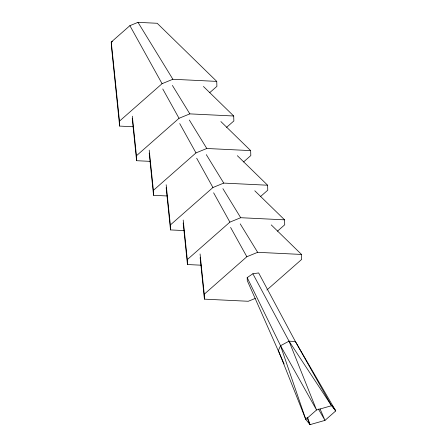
<?xml version="1.0" encoding="UTF-8"?>
<svg xmlns="http://www.w3.org/2000/svg" width="447" height="447" viewBox="0 0 447 447"><rect width="100%" height="100%" fill="white"/><g stroke="black" fill="none" stroke-linecap="round" stroke-linejoin="round"><path stroke-width="0.67" d="M332.294 405.68L335.742 410.922L331.529 405.725L295.372 341.486L289.041 341.178L280.548 345.71L278.392 350.543L305.793 419.454L310.011 424.65L324.986 420.381L335.742 410.922L295.372 341.486L258.651 272.938L252.873 273.765L247.191 277.621L247.286 280.655L284.113 363.959M209.637 92.736L216.907 86.338L216.745 81.393L157.188 23.278L137.994 22.35L129.887 25.663L111.258 42.052L111.376 45.762L119.64 126.093L133.569 126.769M119.64 126.093L119.478 121.148L162.071 83.684L172.877 79.264L216.745 81.393M150.522 161.378L136.592 160.702L136.436 155.757L179.023 118.293L189.83 113.879L233.703 116.002L233.865 120.947L226.59 127.345M167.48 195.987L153.55 195.317L153.388 190.366L195.982 152.908L206.788 148.488L250.655 150.611L250.817 155.562L243.548 161.954M184.432 230.602L170.508 229.926L170.346 224.975L212.934 187.517L223.74 183.097L267.613 185.22L267.775 190.171L260.5 196.568M201.39 265.211L187.461 264.535L187.299 259.59L229.892 222.125L240.698 217.711L284.571 219.835L284.728 224.78L277.458 231.177M255.282 298.412L248.286 301.272L204.419 299.149L204.257 294.199L246.845 256.734L257.651 252.32L301.524 254.444L301.686 259.394L266.887 290.002M112.571 41.621L111.258 42.052L119.478 121.148M203.424 86.461L233.703 116.002M220.879 121.556L250.655 150.611M237.34 155.685L267.613 185.22M254.79 190.78L284.571 219.835M271.251 224.902L301.524 254.444M252.873 273.765L289.041 341.178L331.529 405.725L316.549 409.994L305.793 419.454L280.548 345.71L247.191 277.621M137.994 22.35L172.877 79.264M172.391 85.422L189.83 113.879M189.344 120.031L206.788 148.488M206.302 154.64L223.74 183.097M222.897 188.656L240.698 217.711M240.212 223.863L257.651 252.32M318.393 408.994L324.986 420.381L320.058 408.893M280.548 345.71L316.549 409.994L289.041 341.178M129.887 25.663L162.071 83.684M162.764 88.981L179.023 118.293M179.722 123.59L195.982 152.908M196.674 158.199L212.934 187.517M213.632 192.808L229.892 222.125M230.585 227.422L246.845 256.734M307.011 417.621L310.011 424.65L307.525 417.403M200.072 253.957L204.257 294.199M183.192 220.041L187.299 259.59M166.161 184.74L170.346 224.975M149.209 150.125L153.388 190.366M132.323 116.209L136.436 155.757M200.144 257.595L204.419 299.149M183.186 222.986L187.461 264.535M166.161 187.684L170.508 229.926M149.203 153.075L153.55 195.317M132.251 118.461L136.592 160.702"/></g></svg>
